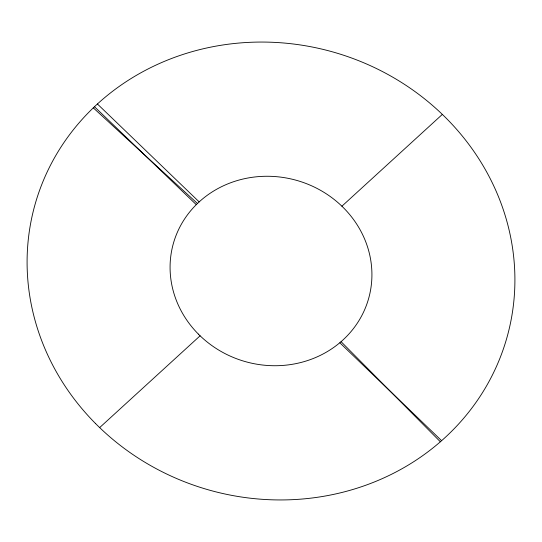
<?xml version="1.0" encoding="UTF-8"?>
<svg xmlns="http://www.w3.org/2000/svg" width="542" height="542" viewBox="0 0 542 542"><rect width="100%" height="100%" fill="white"/><g stroke="black" fill="none" stroke-linecap="round" stroke-linejoin="round"><path stroke-width="0.81" d="M99.66 427.597L200.1 335.803M341.9 206.204L442.34 114.403M93.285 107.858L197.464 203.494M97.411 103.989L199.171 201.895M94.457 106.693L196.218 204.591M339.875 342.808L441.608 440.687M341.081 341.67L440.355 441.784M95.575 423.58A245.147 227.613 15.7 0 0 505.469 342.537A245.147 227.613 15.7 0 0 211.956 46.89A245.147 227.613 15.7 0 0 95.575 423.58M198.413 334.136A101.442 94.186 15.7 0 0 368.018 300.6A101.442 94.186 15.7 0 0 246.569 178.264A101.442 94.186 15.7 0 0 198.413 334.136"/></g></svg>
